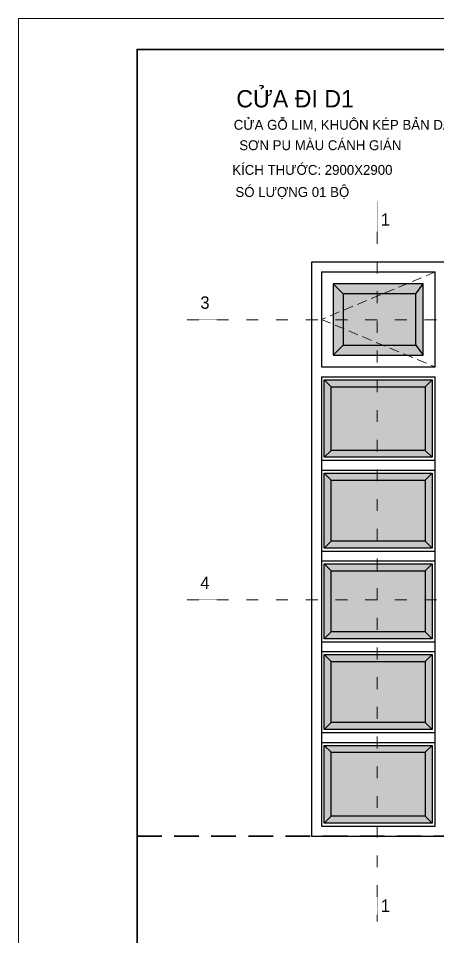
# Model space of a CAD drawing. Header units: millimetres. Extents: x -529782 to -142003, y -492574 to -273331.
# Drawn here: x -232961 to -230843, y -426926 to -422287 of the extents above; entities that cross this region are included whole.
import ezdxf
from ezdxf.enums import TextEntityAlignment as Align

# ---------------------------------------------------------------- set-up
doc = ezdxf.new("R2010")
doc.units = ezdxf.units.MM
doc.header["$LTSCALE"] = 500
doc.header["$MEASUREMENT"] = 0
doc.linetypes.add('ACAD_ISO03W100', pattern=[30, 12, -18])
doc.linetypes.add('HIDDEN', pattern=[0.375, 0.25, -0.125])
doc.layers.get('0').update_dxf_attribs({"linetype": 'CONTINUOUS', "lineweight": 13})
for name, color, linetype, lineweight in [('1.cat 30', 30, 'CONTINUOUS', 35), ('2.thay 145', 145, 'CONTINUOUS', 18), ('3.manh 08', 8, 'CONTINUOUS', 9), ('6.khuat 75', 75, 'HIDDEN', 18), ('9.text \xad white', 7, 'CONTINUOUS', 15), ('CA.dim 08', 251, 'CONTINUOUS', 13), ('cat', 4, 'CONTINUOUS', 35)]:
    doc.layers.add(name, color=color, linetype=linetype, lineweight=lineweight)
for name, color, linetype in [('MANH', 5, 'CONTINUOUS'), ('MANH1', 155, 'CONTINUOUS'), ('THAY', 7, 'CONTINUOUS')]:
    doc.layers.add(name, color=color, linetype=linetype)
doc.styles.add('CA.JSC1', font='')
doc.styles.add('VnAvantH', font='')
doc.styles.get('CA.JSC1').set_extended_font_data('.VnAvantH')
doc.styles.get('VnAvantH').set_extended_font_data('.VnAvantH')
pattern_1 = [(0, (-15289.149, 13393.014), (6.25, 12.5), [0, -12.5])]

# ---------------------------------------------------------------- blocks, each defined once
blk = doc.blocks.new('khung co loan')
at = {"layer": '1.cat 30'}
blk.add_lwpolyline([(1158.3, -14553.5), (1158.3, -303.5), (20658.3, -303.5), (20658.3, -14553.5)], close=True, dxfattribs=at)
at = {"layer": '3.manh 08'}
blk.add_lwpolyline([(0, -14850), (21000, -14850), (21000, 0), (0, 0)], close=True, dxfattribs=at)

msp = doc.modelspace()

# ---------------------------------------------------------------- hatches: boundary and pattern name
at = {"layer": 'CA.dim 08'}
h = msp.add_hatch(dxfattribs=at)
h.set_pattern_fill('DOTS', color=256, scale=200, style=0)
h.set_pattern_definition(pattern_1)
h.paths.add_polyline_path([(-231370.6, -423628.2), (-231370.6, -423988.2), (-230915.6, -423988.2), (-230915.6, -423628.2)])
h.paths.add_polyline_path([(-230745.6, -423628.2), (-230745.6, -423988.2), (-230115.6, -423988.2), (-230115.6, -423628.2)])
h.paths.add_polyline_path([(-229945.6, -423628.2), (-229945.6, -423988.2), (-229315.6, -423988.2), (-229315.6, -423628.2)])
h.paths.add_polyline_path([(-229145.6, -423628.2), (-229145.6, -423988.2), (-228690.6, -423988.2), (-228690.6, -423628.2)])
h = msp.add_hatch(dxfattribs=at)
h.set_pattern_fill('DOTS', color=256, scale=200, style=0)
h.set_pattern_definition(pattern_1)
h.paths.add_polyline_path([(-230870.6, -424504.6), (-230870.6, -424113.2), (-231415.6, -424113.2), (-231415.6, -424504.6)])
h.paths.add_polyline_path([(-231415.6, -424584.6), (-231415.6, -424963), (-230870.6, -424963), (-230870.6, -424584.6)])
h.paths.add_polyline_path([(-231415.6, -425043), (-231415.6, -425421.4), (-230870.6, -425421.4), (-230870.6, -425043)])
h.paths.add_polyline_path([(-231415.6, -425501.4), (-231415.6, -425879.8), (-230870.6, -425879.8), (-230870.6, -425501.4)])
h.paths.add_polyline_path([(-230870.6, -425959.8), (-231415.6, -425959.8), (-231415.6, -426353.2), (-230870.6, -426353.2)])

# ---------------------------------------------------------------- linework, layer by layer
for p, q in [((-231380.6, -424148.2), (-231415.6, -424113.2)), ((-230905.6, -424148.2), (-230870.6, -424113.2)), ((-231380.6, -424469.6), (-231415.6, -424504.6)), ((-230905.6, -424469.6), (-230870.6, -424504.6)), ((-231380.6, -424619.6), (-231415.6, -424584.6)), ((-230905.6, -424619.6), (-230870.6, -424584.6)), ((-231380.6, -424928), (-231415.6, -424963)), ((-230905.6, -424928), (-230870.6, -424963)), ((-231380.6, -425078), (-231415.6, -425043)), ((-230905.6, -425078), (-230870.6, -425043)), ((-231380.6, -425386.4), (-231415.6, -425421.4)), ((-230905.6, -425386.4), (-230870.6, -425421.4)), ((-231380.6, -425536.4), (-231415.6, -425501.4)), ((-230905.6, -425536.4), (-230870.6, -425501.4)), ((-231380.6, -425844.8), (-231415.6, -425879.8)), ((-230905.6, -425844.8), (-230870.6, -425879.8)), ((-231380.6, -425994.8), (-231415.6, -425959.8)), ((-230905.6, -425994.8), (-230870.6, -425959.8)), ((-231380.6, -426318.2), (-231415.6, -426353.2)), ((-230905.6, -426318.2), (-230870.6, -426353.2))]:
    msp.add_line(p, q)
at = {"layer": '1.cat 30', "const_width": 1.25}
for points in [[(-231148.2, -423211.9), (-231148.2, -423213.2), (-231148.2, -423214.4), (-231148.2, -423365.8)], [(-232111.6, -423810.2), (-232110.4, -423810.2), (-232109.1, -423810.2), (-231957.8, -423810.2)], [(-232111.6, -425225.2), (-232110.4, -425225.2), (-232109.1, -425225.2), (-231957.8, -425225.2)], [(-231148.2, -426678.2), (-231148.2, -426679.5), (-231148.2, -426680.7), (-231148.2, -426832.1)]]:
    msp.add_lwpolyline(points, dxfattribs=at)
at = {"layer": '2.thay 145', "color": 1, "linetype": 'ACAD_ISO03W100', "ltscale": 0.01}
for p, q in [((-231148.2, -423365.8), (-231148.2, -426849.3)), ((-232109.1, -423810.2), (-228006.3, -423810.2)), ((-232109.1, -425225.2), (-228006.3, -425225.2))]:
    msp.add_line(p, q, dxfattribs=at)
at = {"layer": '6.khuat 75', "ltscale": 0.4}
msp.add_lwpolyline([(-230855.6, -423568.2), (-231430.6, -423808.2), (-230855.6, -424048.2)], dxfattribs=at)
at = {"layer": 'CA.dim 08'}
msp.add_lwpolyline([(-232961.2, -422287.1), (-222094.4, -422287.1), (-222094.4, -429971.5), (-232961.2, -429971.5)], close=True, dxfattribs=at)
at = {"layer": 'cat', "linetype": 'HIDDEN'}
msp.add_line((-232361.8, -426418.2), (-223492.5, -426418.2), dxfattribs=at)
at = {"layer": 'MANH'}
for points in [[(-231320.6, -423938.2), (-230953.1, -423938.2), (-230953.1, -423678.2), (-231320.6, -423678.2)], [(-230905.6, -424469.6), (-231380.6, -424469.6), (-231380.6, -424148.2), (-230905.6, -424148.2)], [(-230905.6, -424928), (-231380.6, -424928), (-231380.6, -424619.6), (-230905.6, -424619.6)], [(-230905.6, -425386.4), (-231380.6, -425386.4), (-231380.6, -425078), (-230905.6, -425078)], [(-230905.6, -425844.8), (-231380.6, -425844.8), (-231380.6, -425536.4), (-230905.6, -425536.4)], [(-230905.6, -426318.2), (-231380.6, -426318.2), (-231380.6, -425994.8), (-230905.6, -425994.8)]]:
    msp.add_lwpolyline(points, close=True, dxfattribs=at)
at = {"layer": 'MANH1', "linetype": 'HIDDEN', "ltscale": 1000}
for p, q in [((-231320.6, -423678.2), (-231370.6, -423628.2)), ((-230953.1, -423678.2), (-230915.6, -423628.2)), ((-231320.6, -423938.2), (-231370.6, -423988.2)), ((-230953.1, -423938.2), (-230915.6, -423988.2))]:
    msp.add_line(p, q, dxfattribs=at)
msp.add_lwpolyline([(-231370.6, -423988.2), (-230915.6, -423988.2), (-230915.6, -423628.2), (-231370.6, -423628.2)], close=True, dxfattribs=at)
at = {"layer": 'MANH1'}
for points in [[(-230870.6, -424504.6), (-231415.6, -424504.6), (-231415.6, -424113.2), (-230870.6, -424113.2)], [(-230870.6, -424963), (-231415.6, -424963), (-231415.6, -424584.6), (-230870.6, -424584.6)], [(-230870.6, -425421.4), (-231415.6, -425421.4), (-231415.6, -425043), (-230870.6, -425043)], [(-230870.6, -425879.8), (-231415.6, -425879.8), (-231415.6, -425501.4), (-230870.6, -425501.4)], [(-230870.6, -426353.2), (-231415.6, -426353.2), (-231415.6, -425959.8), (-230870.6, -425959.8)]]:
    msp.add_lwpolyline(points, close=True, dxfattribs=at)
at = {"layer": 'THAY'}
for p, q in [((-228580.6, -423518.2), (-231480.6, -423518.2)), ((-231480.6, -423518.2), (-231480.6, -426418.2)), ((-231430.6, -423568.2), (-231430.6, -424048.2)), ((-231430.6, -423568.2), (-231430.6, -424048.2)), ((-231430.6, -423568.2), (-230855.6, -423568.2)), ((-230855.6, -424048.2), (-230855.6, -423568.2)), ((-230855.6, -424048.2), (-230855.6, -423568.2)), ((-231430.6, -424048.2), (-230855.6, -424048.2)), ((-231430.6, -424098.2), (-231430.6, -426368.2)), ((-231430.6, -424098.2), (-230855.6, -424098.2)), ((-230855.6, -426368.2), (-230855.6, -424098.2)), ((-231430.6, -424519.6), (-230855.6, -424519.6)), ((-231430.6, -424569.6), (-230855.6, -424569.6)), ((-231430.6, -424978), (-230855.6, -424978)), ((-231430.6, -425028), (-230855.6, -425028)), ((-231430.6, -425436.4), (-230855.6, -425436.4)), ((-231430.6, -425486.4), (-230855.6, -425486.4)), ((-231430.6, -425894.8), (-230855.6, -425894.8)), ((-231430.6, -425944.8), (-230855.6, -425944.8)), ((-231430.6, -426368.2), (-230855.6, -426368.2)), ((-231480.6, -426418.2), (-229205.6, -426418.2))]:
    msp.add_line(p, q, dxfattribs=at)

# ---------------------------------------------------------------- block references
at = {"layer": '2.thay 145', "xscale": 0.5174686212558299, "yscale": 0.5174686212558299, "zscale": 0.5174686212558299}
msp.add_blockref('khung co loan', (-232961.2, -422287.1), dxfattribs=at)

# ---------------------------------------------------------------- texts
at = {"layer": '9.text \xad white'}
for s, height, style, p in [('cöa ®i d1', 87.5, 'CA.JSC1', (-231860.2, -422736.9)), ('1', 62.5, 'VnAvantH', (-231130.1, -423334.6)), ('3', 62.5, 'VnAvantH', (-232041.8, -423754.3)), ('4', 62.5, 'VnAvantH', (-232041.8, -425169.3)), ('1', 62.5, 'VnAvantH', (-231130.1, -426800.9))]:
    msp.add_text(s, height=height, dxfattribs=dict(at, style=style)).set_placement(p)
at = {"layer": '9.text \xad white', "style": 'CA.JSC1'}
for s, p in [('cöa gç lim, khu«n kÐp b¶n dµy 60x250', (-230478.3, -422849.9)), ('s¬n pu mµu c¸nh gi¸n', (-231026.3, -422952.9)), ('kÝch th\xadíc: 2900x2900', (-231071.3, -423077.6)), ('sã l\xadîng 01 bé', (-231289.5, -423189.3))]:
    msp.add_text(s, height=50, dxfattribs=at).set_placement(p, align=Align.RIGHT)

doc.saveas('drawing.dxf')
